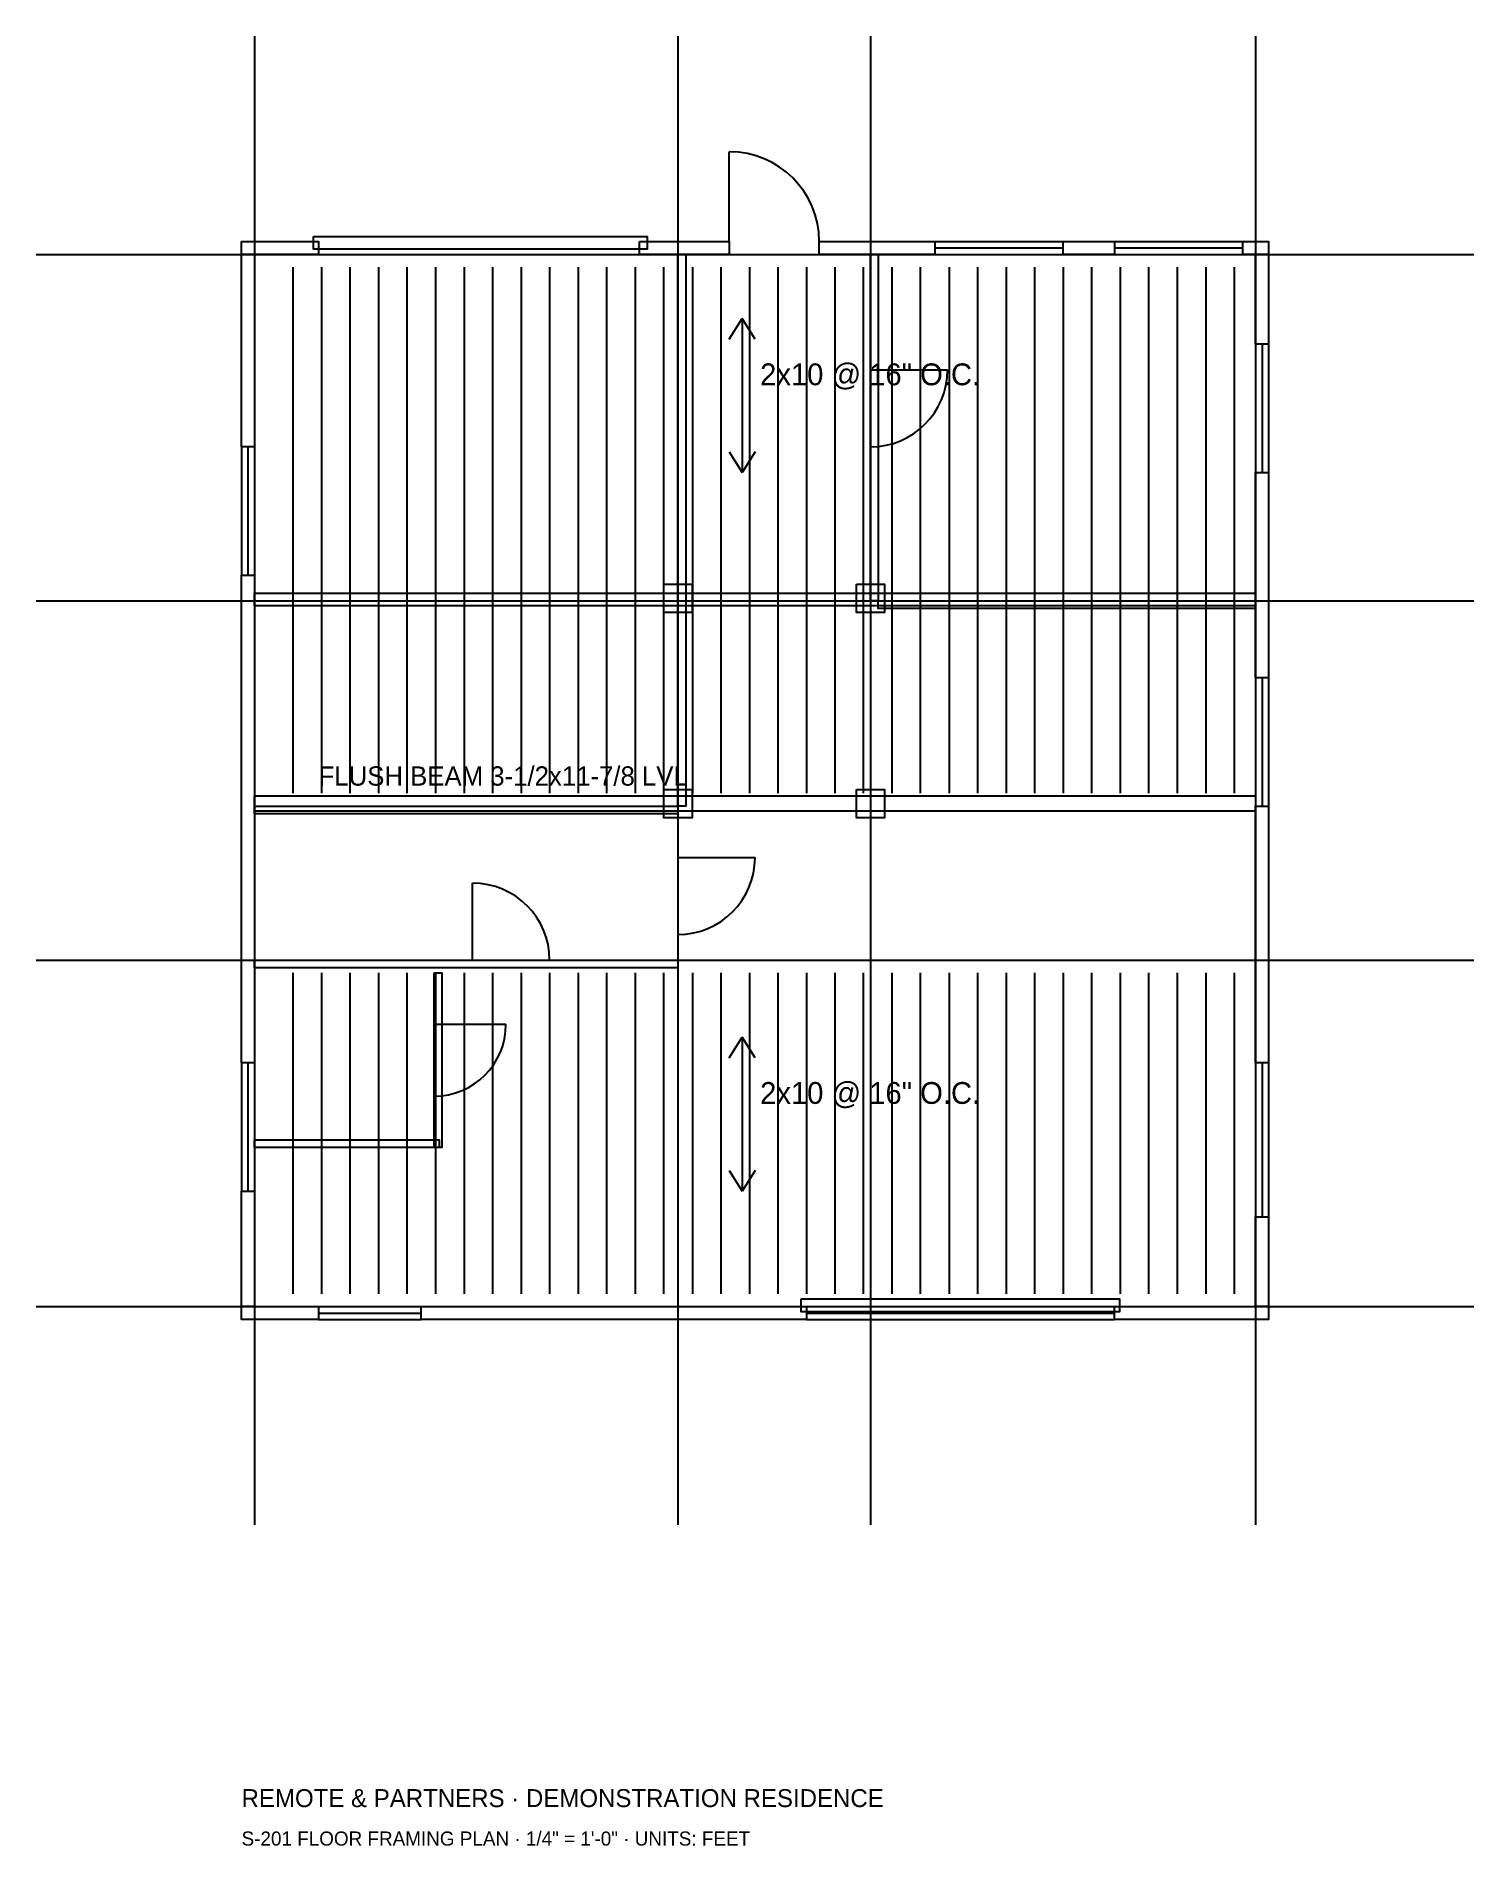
# Model space of a CAD drawing. Header units: feet. Extents: x -9.6 to 57.6, y -24.6 to 60.
import ezdxf

# ---------------------------------------------------------------- set-up
doc = ezdxf.new("R2010")
doc.units = ezdxf.units.FT
for name, color, linetype in [('DOOR', 3, 'CONTINUOUS'), ('FRAM', 5, 'CONTINUOUS'), ('GRID', 8, 'CONTINUOUS'), ('NOTE', 4, 'CONTINUOUS'), ('WALL', 7, 'CONTINUOUS'), ('WIN', 5, 'CONTINUOUS')]:
    doc.layers.add(name, color=color, linetype=linetype)

msp = doc.modelspace()

# ---------------------------------------------------------------- linework, layer by layer
at = {"layer": 'DOOR'}
for p, q in [((22.8, 50.4), (22.8, 54.6)), ((29.4, 44.4), (33, 44.4)), ((20.4, 21.6), (24, 21.6)), ((10.8, 16.8), (10.8, 20.4)), ((9, 13.8), (12.36, 13.8))]:
    msp.add_line(p, q, dxfattribs=at)
for centre, radius, start, end in [((22.8, 50.4), 4.2, 0, 90), ((29.4, 44.4), 3.6, 270, 360), ((20.4, 21.6), 3.6, 270, 360), ((10.8, 16.8), 3.6, 0, 90), ((9, 13.8), 3.36, 270, 360)]:
    msp.add_arc(centre, radius, start, end, dxfattribs=at)
at = {"layer": 'FRAM'}
for p, q in [((2.4, 49.2), (2.4, 24.6)), ((3.732, 49.2), (3.732, 24.6)), ((5.064, 49.2), (5.064, 24.6)), ((6.396, 49.2), (6.396, 24.6)), ((7.728, 49.2), (7.728, 24.6)), ((9.072, 49.2), (9.072, 24.6)), ((10.404, 49.2), (10.404, 24.6)), ((11.736, 49.2), (11.736, 24.6)), ((13.068, 49.2), (13.068, 24.6)), ((14.4, 49.2), (14.4, 24.6)), ((15.732, 49.2), (15.732, 24.6)), ((17.064, 49.2), (17.064, 24.6)), ((18.396, 49.2), (18.396, 24.6)), ((19.728, 49.2), (19.728, 24.6)), ((21.072, 49.2), (21.072, 24.6)), ((22.404, 49.2), (22.404, 24.6)), ((23.736, 49.2), (23.736, 24.6)), ((25.068, 49.2), (25.068, 24.6)), ((26.4, 49.2), (26.4, 24.6)), ((27.732, 49.2), (27.732, 24.6)), ((29.064, 49.2), (29.064, 24.6)), ((30.396, 49.2), (30.396, 24.6)), ((31.728, 49.2), (31.728, 24.6)), ((33.072, 49.2), (33.072, 24.6)), ((34.404, 49.2), (34.404, 24.6)), ((35.736, 49.2), (35.736, 24.6)), ((37.068, 49.2), (37.068, 24.6)), ((38.4, 49.2), (38.4, 24.6)), ((39.732, 49.2), (39.732, 24.6)), ((41.064, 49.2), (41.064, 24.6)), ((42.396, 49.2), (42.396, 24.6)), ((43.728, 49.2), (43.728, 24.6)), ((45.072, 49.2), (45.072, 24.6)), ((46.404, 49.2), (46.404, 24.6)), ((22.8, 45.84), (23.4, 46.8)), ((23.4, 46.8), (23.4, 39.6)), ((24, 45.84), (23.4, 46.8)), ((22.8, 40.56), (23.4, 39.6)), ((24, 40.56), (23.4, 39.6)), ((2.4, 16.2), (2.4, 1.2)), ((3.732, 16.2), (3.732, 1.2)), ((5.064, 16.2), (5.064, 1.2)), ((6.396, 16.2), (6.396, 1.2)), ((7.728, 16.2), (7.728, 1.2)), ((9.072, 16.2), (9.072, 1.2)), ((10.404, 16.2), (10.404, 1.2)), ((11.736, 16.2), (11.736, 1.2)), ((13.068, 16.2), (13.068, 1.2)), ((14.4, 16.2), (14.4, 1.2)), ((15.732, 16.2), (15.732, 1.2)), ((17.064, 16.2), (17.064, 1.2)), ((18.396, 16.2), (18.396, 1.2)), ((19.728, 16.2), (19.728, 1.2)), ((21.072, 16.2), (21.072, 1.2)), ((22.404, 16.2), (22.404, 1.2)), ((23.736, 16.2), (23.736, 1.2)), ((25.068, 16.2), (25.068, 1.2)), ((26.4, 16.2), (26.4, 1.2)), ((27.732, 16.2), (27.732, 1.2)), ((29.064, 16.2), (29.064, 1.2)), ((30.396, 16.2), (30.396, 1.2)), ((31.728, 16.2), (31.728, 1.2)), ((33.072, 16.2), (33.072, 1.2)), ((34.404, 16.2), (34.404, 1.2)), ((35.736, 16.2), (35.736, 1.2)), ((37.068, 16.2), (37.068, 1.2)), ((38.4, 16.2), (38.4, 1.2)), ((39.732, 16.2), (39.732, 1.2)), ((41.064, 16.2), (41.064, 1.2)), ((42.396, 16.2), (42.396, 1.2)), ((43.728, 16.2), (43.728, 1.2)), ((45.072, 16.2), (45.072, 1.2)), ((46.404, 16.2), (46.404, 1.2)), ((22.8, 12.24), (23.4, 13.2)), ((23.4, 13.2), (23.4, 6)), ((24, 12.24), (23.4, 13.2)), ((22.8, 6.96), (23.4, 6)), ((24, 6.96), (23.4, 6))]:
    msp.add_line(p, q, dxfattribs=at)
for points in [[(3.36, 50.64), (18.96, 50.64), (18.96, 50.04), (3.36, 50.04)], [(0.6, 33.96), (47.4, 33.96), (47.4, 33.36), (0.6, 33.36)], [(19.74, 34.38), (21.06, 34.38), (21.06, 33.06), (19.74, 33.06)], [(28.74, 34.38), (30.06, 34.38), (30.06, 33.06), (28.74, 33.06)], [(19.74, 24.78), (21.06, 24.78), (21.06, 23.46), (19.74, 23.46)], [(28.74, 24.78), (30.06, 24.78), (30.06, 23.46), (28.74, 23.46)], [(0.6, 24.48), (47.4, 24.48), (47.4, 23.76), (0.6, 23.76)], [(26.16, 0.96), (41.04, 0.96), (41.04, 0.36), (26.16, 0.36)]]:
    msp.add_lwpolyline(points, close=True, dxfattribs=at)
at = {"layer": 'GRID'}
for p, q in [((0.6, 60), (0.6, -9.6)), ((20.4, 60), (20.4, -9.6)), ((29.4, 60), (29.4, -9.6)), ((47.4, 60), (47.4, -9.6)), ((-9.6, 49.8), (57.6, 49.8)), ((-9.6, 33.6), (57.6, 33.6)), ((-9.6, 16.8), (57.6, 16.8)), ((-9.6, 0.6), (57.6, 0.6))]:
    msp.add_line(p, q, dxfattribs=at)
at = {"layer": 'WALL'}
for points in [[(0, 50.4), (3.6, 50.4), (3.6, 49.8), (0, 49.8)], [(18.6, 50.4), (22.8, 50.4), (22.8, 49.8), (18.6, 49.8)], [(27, 50.4), (32.4, 50.4), (32.4, 49.8), (27, 49.8)], [(38.4, 50.4), (40.8, 50.4), (40.8, 49.8), (38.4, 49.8)], [(46.8, 50.4), (48, 50.4), (48, 49.8), (46.8, 49.8)], [(0, 49.8), (0.6, 49.8), (0.6, 40.8), (0, 40.8)], [(20.4, 49.8), (20.76, 49.8), (20.76, 24), (20.4, 24)], [(29.4, 49.8), (29.76, 49.8), (29.76, 33.6), (29.4, 33.6)], [(47.4, 49.8), (48, 49.8), (48, 45.6), (47.4, 45.6)], [(47.4, 39.6), (48, 39.6), (48, 30), (47.4, 30)], [(0, 34.8), (0.6, 34.8), (0.6, 12), (0, 12)], [(29.76, 33.6), (47.4, 33.6), (47.4, 33.24), (29.76, 33.24)], [(0.6, 24), (20.4, 24), (20.4, 23.64), (0.6, 23.64)], [(47.4, 24), (48, 24), (48, 12), (47.4, 12)], [(0.6, 16.8), (20.4, 16.8), (20.4, 16.44), (0.6, 16.44)], [(9, 16.2), (9.36, 16.2), (9.36, 8.04), (9, 8.04)], [(0.6, 8.4), (9.24, 8.4), (9.24, 8.04), (0.6, 8.04)], [(0, 6), (0.6, 6), (0.6, 0.6), (0, 0.6)], [(47.4, 4.8), (48, 4.8), (48, 0.6), (47.4, 0.6)], [(0, 0.6), (3.6, 0.6), (3.6, 0), (0, 0)], [(8.4, 0.6), (26.4, 0.6), (26.4, 0), (8.4, 0)], [(40.8, 0.6), (48, 0.6), (48, 0), (40.8, 0)]]:
    msp.add_lwpolyline(points, close=True, dxfattribs=at)
at = {"layer": 'WIN'}
for p, q in [((32.4, 50.4), (38.4, 50.4)), ((32.4, 50.1), (38.4, 50.1)), ((40.8, 50.4), (46.8, 50.4)), ((40.8, 50.1), (46.8, 50.1)), ((32.4, 49.8), (38.4, 49.8)), ((40.8, 49.8), (46.8, 49.8)), ((47.4, 45.6), (47.4, 39.6)), ((47.7, 45.6), (47.7, 39.6)), ((48, 45.6), (48, 39.6)), ((0, 40.8), (0, 34.8)), ((0.3, 40.8), (0.3, 34.8)), ((0.6, 40.8), (0.6, 34.8)), ((47.4, 30), (47.4, 24)), ((47.7, 30), (47.7, 24)), ((48, 30), (48, 24)), ((0, 12), (0, 6)), ((0.3, 12), (0.3, 6)), ((0.6, 12), (0.6, 6)), ((47.4, 12), (47.4, 4.8)), ((47.7, 12), (47.7, 4.8)), ((48, 12), (48, 4.8)), ((3.6, 0.6), (8.4, 0.6)), ((3.6, 0.3), (8.4, 0.3)), ((3.6, 0), (8.4, 0)), ((26.4, 0.6), (40.8, 0.6)), ((26.4, 0.3), (40.8, 0.3)), ((26.4, 0), (40.8, 0))]:
    msp.add_line(p, q, dxfattribs=at)

# ---------------------------------------------------------------- texts
at = {"layer": 'FRAM'}
for s, height, p in [('2x10 @ 16" O.C.', 1.02, (24.24, 43.68)), ('FLUSH BEAM 3-1/2x11-7/8 LVL', 0.9, (3.6, 24.96)), ('2x10 @ 16" O.C.', 1.02, (24.24, 10.08))]:
    msp.add_text(s, height=height, dxfattribs=at).set_placement(p)
at = {"layer": 'NOTE'}
for s, height, p in [('REMOTE & PARTNERS · DEMONSTRATION RESIDENCE', 0.84, (0, -22.8)), ('S-201 FLOOR FRAMING PLAN · 1/4" = 1\'-0" · UNITS: FEET', 0.66, (0, -24.6))]:
    msp.add_text(s, height=height, dxfattribs=at).set_placement(p)

doc.saveas('drawing.dxf')
